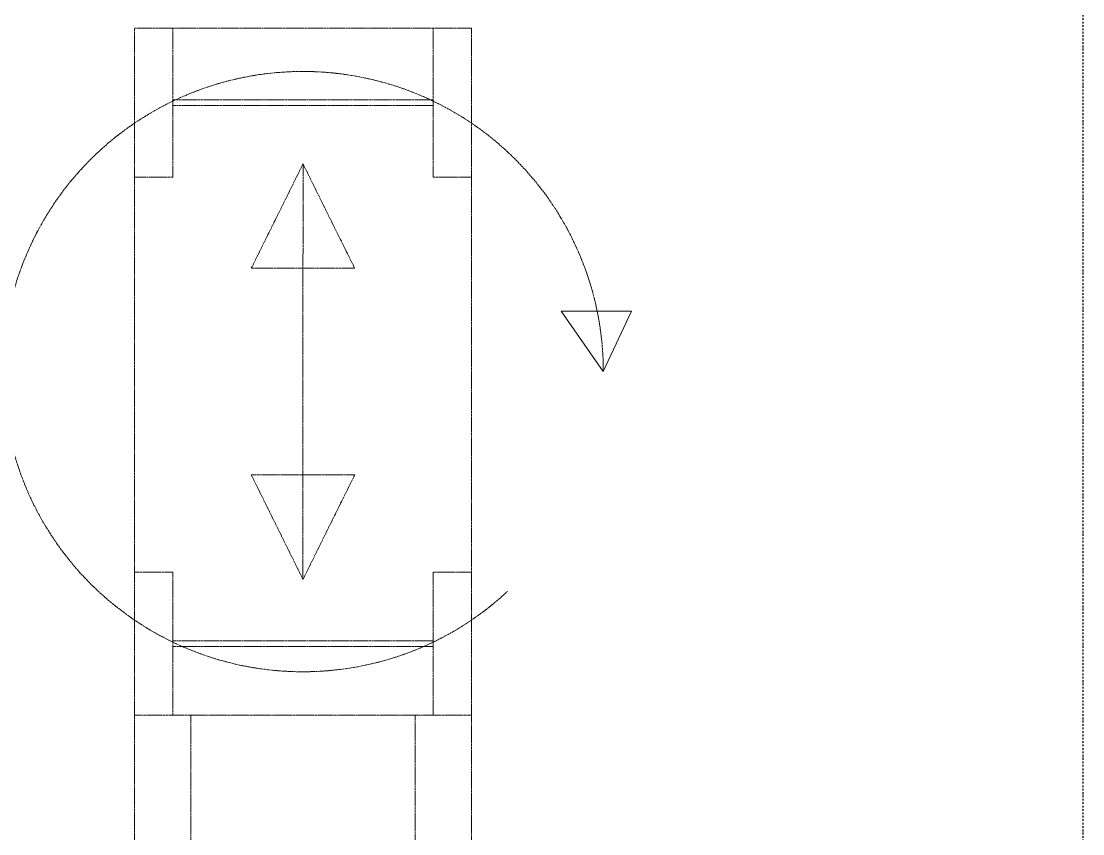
# Model space of a CAD drawing. Header units: millimetres. Extents: x 2179 to 48742, y 3478 to 161002.
# Drawn here: x 22288 to 26070, y 149619 to 152516 of the extents above; entities that cross this region are included whole.
import ezdxf

# ---------------------------------------------------------------- set-up
doc = ezdxf.new("R2010")
doc.units = ezdxf.units.MM
doc.linetypes.add('1_Čerchovaná 6_0mm', pattern=[12, 6, -3, 0, -3])
doc.linetypes.add('IMPORT-DASHED _2_', pattern=[9.652, 8.128, -1.524])
for name, color, linetype, lineweight, true_color in [('2966-1_navrh dispozice stroju-HK_02_dwg-1', 7, 'Continuous', 9, 0x919191), ('man_ plochy-1', 7, 'IMPORT-DASHED _2_', 9, 0x919191), ('man_ plochy-2', 7, 'Continuous', 9, 0x919191), ('S-GRID-1', 9, '1_Čerchovaná 6_0mm', 25, 0x808080)]:
    doc.layers.add(name, color=color, linetype=linetype, lineweight=lineweight, true_color=true_color)
doc.layers.add('Obrys-2', color=7, linetype='IMPORT-DASHED _2_', lineweight=9)

# ---------------------------------------------------------------- blocks, each defined once
blk = doc.blocks.new('2966-1_navrh dispozice stroju-HK_02_dwg_gbvf_1_-904809-1NP _ stroje')
at = {"layer": 'man_ plochy-1'}
blk.add_arc((0, 0), 1070, 90, 42.9281, dxfattribs=at)
at = {"layer": 'man_ plochy-2', "flags": 128}
blk.add_lwpolyline([(0, 1070), (-215.9, 1170.4), (-215.9, 919.5)], close=True, dxfattribs=at)
at = {"layer": 'Obrys-2'}
for p, q in [((1225, 600), (1225, -600)), ((-969.1, 464.1), (-969.1, -464.1)), ((-949.1, 464.1), (-949.1, -464.1)), ((960, 464.1), (960, -464.1)), ((980, 464.1), (980, -464.1))]:
    blk.add_line(p, q, dxfattribs=at)
at = {"layer": 'Obrys-2', "flags": 128}
for points in [[(-1225, 464.1), (-693.2, 464.1), (-693.2, 600)], [(1225, -400), (2425, -400), (2425, -600), (-1225, -600), (-1225, 600), (2425, 600), (2425, 400), (1225, 400)], [(1225, 464.1), (715, 464.1), (715, 600)], [(-1225, -464.1), (-693.2, -464.1), (-693.2, -600)], [(715, -600), (715, -464.1), (1225, -464.1)]]:
    blk.add_lwpolyline(points, dxfattribs=at)
blk = doc.blocks.new('2966-1_navrh dispozice stroju-HK_02_dwg-876232-1NP _ stroje')
at = {"layer": 'man_ plochy-1', "flags": 128}
blk.add_lwpolyline([(-73399.1, 52195.7), (-73813, 52229.8), (-73718.2, 52387.6), (-73623.3, 52545.4), (-73399.1, 52195.7), (-74668.7, 52959), (-74444.5, 52609.3), (-74349.6, 52767.1), (-74254.8, 52925), (-74668.7, 52959)], dxfattribs=at)
at = {"rotation": 328.989640494807}
blk.add_blockref('2966-1_navrh dispozice stroju-HK_02_dwg_gbvf_1_-904809-1NP _ stroje', (-74033.9, 52577.4), dxfattribs=at)

msp = doc.modelspace()

# ---------------------------------------------------------------- linework, layer by layer
at = {"layer": 'S-GRID-1'}
msp.add_line((26069.8, 158068.3), (26069.8, 120650.8), dxfattribs=at)

# ---------------------------------------------------------------- block references
at = {"layer": '2966-1_navrh dispozice stroju-HK_02_dwg-1', "rotation": 301.0103595051887}
msp.add_blockref('2966-1_navrh dispozice stroju-HK_02_dwg-876232-1NP _ stroje', (16370.5, 60726.8), dxfattribs=at)

doc.saveas('drawing.dxf')
